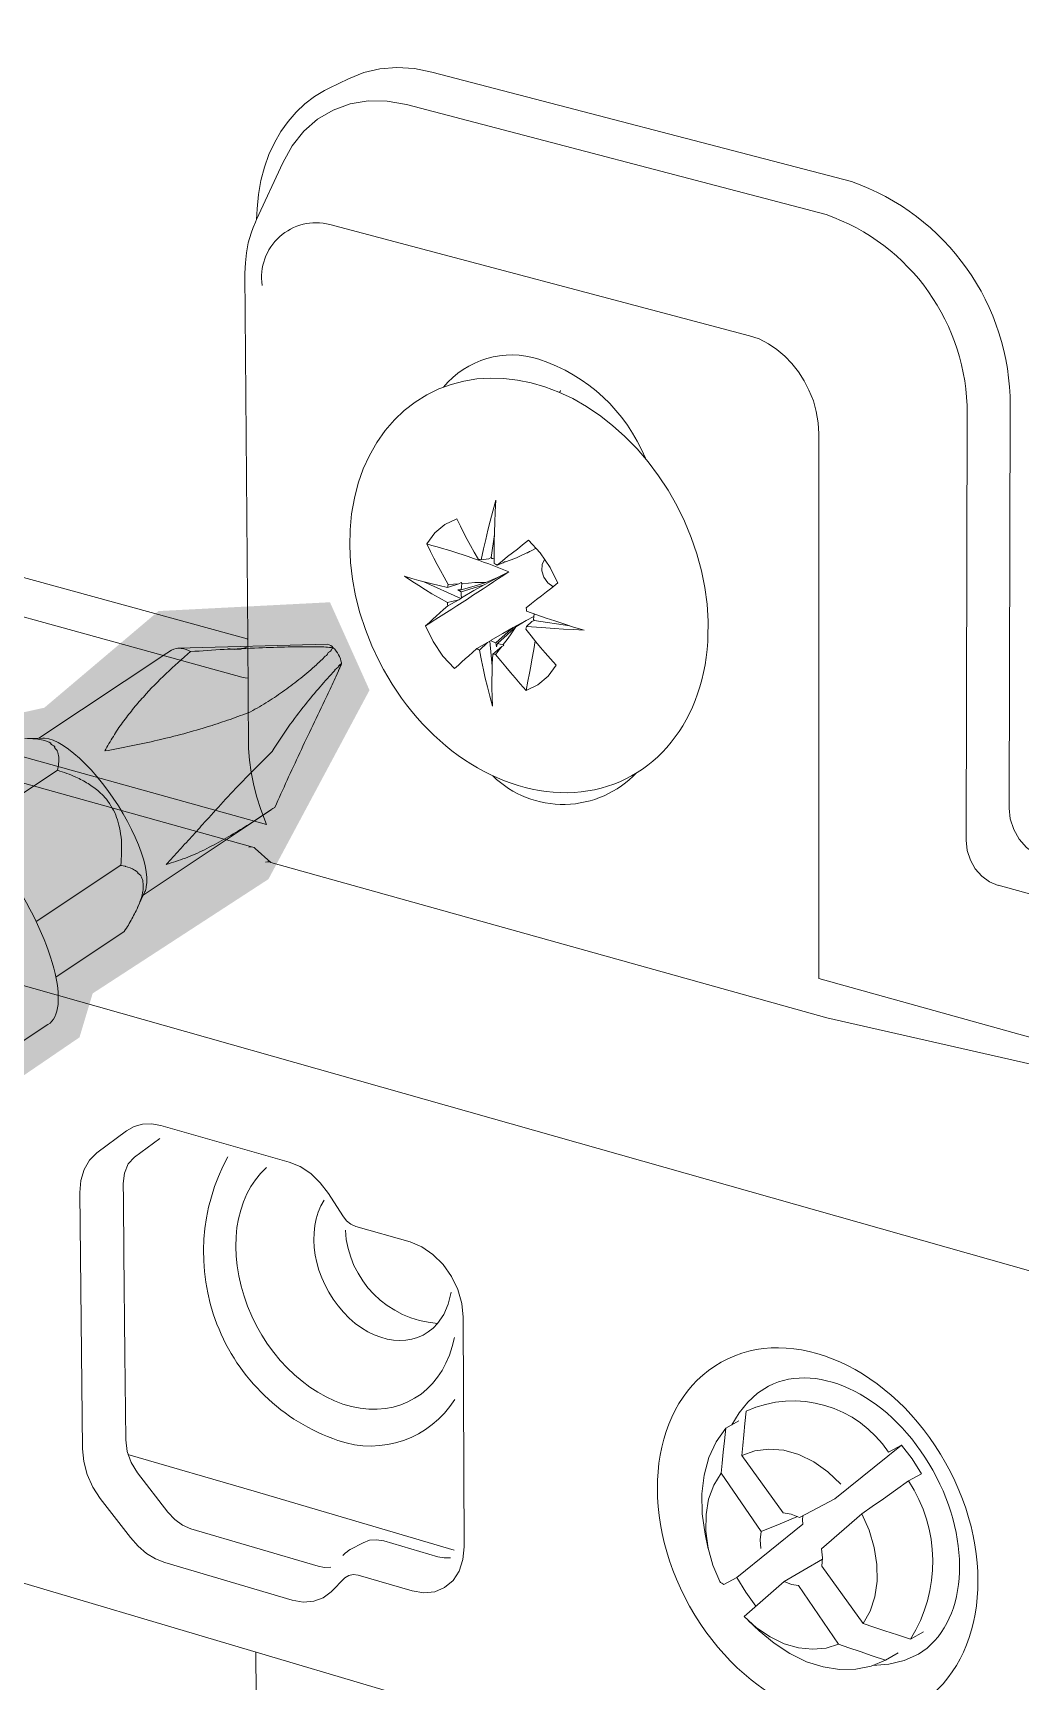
# Model space of a CAD drawing. Header units: metres. Extents: x -11.5 to 7.4, y -3.8 to 5.9.
# Drawn here: x 4.2522 to 4.3051, y -0.8632 to -0.775 of the extents above; entities that cross this region are included whole.
import ezdxf

# ---------------------------------------------------------------- set-up
doc = ezdxf.new("R2010")
doc.units = ezdxf.units.M
doc.header["$MEASUREMENT"] = 0
doc.layers.add('PDF15_Geometry_Num_Penna__1_Num_Penna__255', color=255, linetype='Continuous', lineweight=18)
doc.layers.add('PDF15_Geometry_Num_Penna__7_Num_Penna__7', color=7, linetype='Continuous', lineweight=18)

msp = doc.modelspace()

# ---------------------------------------------------------------- hatches: boundary and pattern name
at = {"layer": 'PDF15_Geometry_Num_Penna__1_Num_Penna__255', "linetype": 'Continuous', "lineweight": 18}
msp.add_hatch(color=255, dxfattribs=at).paths.add_polyline_path([(4.209530090228485, -0.8353478906914322), (4.208823699129423, -0.8353478906914322), (4.21918123540107, -0.8530027541429606), (4.254729292518421, -0.8287544975980934), (4.255435683617483, -0.8264006796053911), (4.264852184094552, -0.8202802614218596), (4.27026621117902, -0.8101573698457276), (4.26814826638809, -0.8054497338603221), (4.258966410606536, -0.8059202517576116), (4.252845992423008, -0.8110984056403057), (4.243193618744163, -0.8132175789374934)])

# ---------------------------------------------------------------- linework, layer by layer
at = {"layer": 'PDF15_Geometry_Num_Penna__7_Num_Penna__7', "color": 7, "linetype": 'Continuous', "lineweight": 18, "flags": 128}
for points in [[(4.256346498158079, -0.905950636812423, 0.08560566081975053), (4.281302374308273, -0.9102270671008341, 0.4142213165624555), (4.355905873913105, -0.8356223389897446, 0.4142157871664482), (4.281302374308272, -0.7610200678911738, 0.3058155444465995), (4.212096931206538, -0.8077119052860855)], [(4.3064162363634, -0.8191293967582052), (4.305922376847185, -0.8189242362129123), (4.305466601025008, -0.818581482966585), (4.305073479022051, -0.8181330781819618), (4.304776180507316, -0.8176121915280445), (4.304590676062169, -0.8170433931300165), (4.304535393280505, -0.8164745947319894), (4.304590798912797, -0.7949237693805333, 0.3195067604526671), (4.296084621573822, -0.7829138921902095), (4.273611556573556, -0.777053917333637)], [(4.303938339238513, -0.8206114667093507), (4.303481334910076, -0.8204259622642054), (4.303063642781934, -0.8201188356993967), (4.30271843252309, -0.8197281707089585), (4.30245676068987, -0.8192601098241887), (4.302289683838614, -0.8187379946640112), (4.302233172550689, -0.8181974519099455), (4.302289315286734, -0.7953614861607008, 0.3193167631284121), (4.29472417374234, -0.7846845382616499), (4.272241280692, -0.778796307761116)], [(4.294341494042587, -0.7964250040293228), (4.294304638854809, -0.7958365495311481), (4.294201444329033, -0.7952308959453429), (4.294044195527853, -0.7946633260535751), (4.293809550832336, -0.794096984668065), (4.293549107505378, -0.793592068595518), (4.293241980940568, -0.7931068086231186), (4.29289799918798, -0.7926608608510142), (4.292515933741358, -0.7922689673543166), (4.292087185056882, -0.7919041009953229), (4.29164000877852, -0.7916080309868461), (4.291136321212232, -0.791347587659887), (4.29062403410213, -0.7911706827585565), (4.268133770014234, -0.7852148844137643, 0.5386984556330122), (4.26451815324266, -0.7884770599345501)], [(4.285042930166398, -0.7977395057267129, 0.2202323552475778), (4.279341309766645, -0.7924271989605227, 0.3057127767734608), (4.274227038209434, -0.7939296621155574)], [(4.274813649948221, -0.8090026968126693), (4.274198168312344, -0.8083319323951246), (4.273676053152167, -0.8075579734518028), (4.27326573206158, -0.8067189036767424, 0.004624767668369837), (4.277738600500845, -0.8038127492698859), (4.277115010723653, -0.8041297038847697), (4.277208377199356, -0.804091620190734)], [(4.257040972746429, -0.8118895636712553, -0.007387270406848326), (4.257574144462941, -0.8111905436097482, -0.01929436971233664), (4.258150313898524, -0.8105246932172401, -0.02204433309629635), (4.259371449120209, -0.8092691598202997, -0.01446189812102907), (4.260683493805075, -0.8080934793302053, 0.2526355315097491), (4.25965167139794, -0.8080066239376764), (4.259399827614796, -0.8081773863077117), (4.252549676713278, -0.8127363730357491)], [(4.256543427711438, -0.8126315814518357, 0.01543921070089199), (4.256083966370484, -0.8134141399389705, -0.0004224421356936026), (4.257505225261809, -0.8131450970681966, 0.008566227969868875), (4.258916778953665, -0.8128355134908682, 0.007914930860740606), (4.260313590570421, -0.8124878462195051, 0.009473322865207712), (4.261690746087027, -0.8120885816852512, 0.004228112846835945), (4.26280131574538, -0.8117212583137405, 0.008673931400061652), (4.263894686316103, -0.8113158512481906, 0.008941637045993572), (4.264833756500666, -0.8107727286309814, 0.009971115857870657), (4.265721966526094, -0.8101658465389185, 0.004585947231824847), (4.266591748957635, -0.8095085956902235, 0.005730791475752832), (4.267425904707659, -0.808793605047347, 0.001911940301108262), (4.267897651111205, -0.8083402862376863)], [(4.26751239154831, -0.8078367215220243, 0.01096199111439107), (4.265910419386264, -0.8078453210658401, 0.003185356146640137), (4.264336702868178, -0.8078920043036915, 0.00198000239721981), (4.262482886922987, -0.8079755427293183, 0.005941492494586765), (4.260683125253198, -0.808093479330207)], [(4.267616077476591, -0.8099810791975273, 0.0140948812191334), (4.26682983347068, -0.8109270290171411, 0.01235826200902389), (4.265910910788767, -0.812133422163714, 0.008807037604657907), (4.265045673830384, -0.8134369901553935, 0.005788873698572084), (4.263623063582186, -0.8148743424787028, 0.005388793395531988), (4.262559177161682, -0.8159885976558332, 0.003404692228034763), (4.261521089372625, -0.8171372510082229, 0.001362769147561084), (4.260814698273563, -0.8179234950141359)], [(4.26836632624911, -0.8096413972168479, -0.005723663675373136), (4.267937577564631, -0.8105480348361667, 0.002477445645023293), (4.267225043934273, -0.8120504979912164, 0.004739625728634625), (4.266529709391545, -0.8135210199835239, 0.000663427047356532), (4.265850345430184, -0.8149817139257607, -0.0008177859218409221), (4.265196411548393, -0.816434054025434, 0.003458524539463553), (4.264329086129369, -0.817002852423462)], [(4.252879039241382, -0.8128621720766951, 0.03937365376144608), (4.252505573338572, -0.8127835476760978, 0.03681999998069634), (4.251939231953063, -0.8127503780070979)], [(4.255773154286896, -0.8155889645697023, 0.04121590670463034), (4.255187156801247, -0.815160215885216, 0.03133438865381027), (4.254537276990101, -0.8148186911451569)], [(4.262447014540214, -0.8181515057758508, -0.01662222828169234), (4.261426125838788, -0.8187018765799925, -0.01953199725408046), (4.26040155161858, -0.81915273837713, -0.01104393779617612), (4.259376117443994, -0.8194959830259618, 0.003202670986692446), (4.26009233659313, -0.8187109675263082)], [(4.256982004445991, -0.8188690762818718, -0.01107145109179452), (4.25694637776447, -0.8195373836868987), (4.252411961161618, -0.8225545950595894)], [(4.257349942070631, -0.8227371510897132, 0.01565818923263704), (4.257717265442146, -0.8220577871283545, 0.02959079319112161), (4.257998593375508, -0.8214054503046988, 0.02973163812697657), (4.258110387445088, -0.8210172423267759, 0.03221675523052303), (4.258147242632859, -0.8206683465491533, 0.05996498930190407), (4.258115301470159, -0.8203587629718205, 0.09282181559656534), (4.258008421425577, -0.8201081476949454)], [(4.262682150638231, -0.8351470299180441, 0.4649656711895798), (4.268570381138769, -0.8503424238385779, 0.3509989021383976), (4.274831708990233, -0.8481446261407983)], [(4.268971119880529, -0.8390867266408009, 0.3771193290945364), (4.273910329295804, -0.8440728649951756), (4.274244482998316, -0.843596204566591), (4.274487727237645, -0.8430372342186363), (4.274636376495014, -0.8424020964826102)], [(4.292431535361347, -0.8542264692277897), (4.290213958712794, -0.8511539750734309), (4.290260641950647, -0.8506232603694395), (4.290315924732312, -0.8500520049588935), (4.290372436020235, -0.8494377518292735), (4.290437546851974, -0.848776815461803, -0.3693612823390519), (4.298068413481241, -0.8509735075039488), (4.298758833998935, -0.8505914420573255), (4.295190023315843, -0.8534624611851678)], [(4.294490880403711, -0.8570777094048587), (4.296716933745452, -0.8601514320654751), (4.297277132599664, -0.8603393935231383), (4.29788155767921, -0.8605457825746905), (4.298543722552941, -0.8607583141575388), (4.299251342158263, -0.860991730346794, 0.2917822623323937), (4.299149867541248, -0.8525115973405173), (4.298450847479742, -0.8530054568567316), (4.297797282149828, -0.8534624611851687), (4.29719162856402, -0.8538813818195683), (4.296634132423581, -0.8542729067643879), (4.294481789457391, -0.8561562068598025)]]:
    msp.add_lwpolyline(points, format="xyb", dxfattribs=at)
for points in [[(4.268104900117141, -0.7779109233000829), (4.269139302387421, -0.7774096927463123)], [(4.269139056686168, -0.777409447045061), (4.269959698867341, -0.7770814358738445), (4.270825795780107, -0.776886103378625), (4.271729976386904, -0.7768123930030706), (4.272671012181481, -0.7768676757847368), (4.27361204797606, -0.7770544087361415)], [(4.268104777266515, -0.7779114147025856), (4.267862761533443, -0.7780330368222508), (4.26732221877938, -0.77835736247469), (4.266809931669277, -0.778750484477646), (4.26633572825321, -0.7791976607560098), (4.265906979568737, -0.7796915202722241), (4.265515086072037, -0.7802418910763631), (4.265169875813193, -0.7808364881058347), (4.264881176842271, -0.7814703973356023), (4.2646391611092, -0.7821411617531471), (4.264452428157796, -0.7828586094085432), (4.264312378444243, -0.7836043127079009), (4.264239896574949, -0.7843758146387039), (4.264220240474801, -0.7849556695930646), (4.265618280597813, -0.7819102025764106)], [(4.265617912045936, -0.7819109396801656), (4.266120371105966, -0.7810067590733656), (4.266744452285661, -0.7802229720799705), (4.267481556041202, -0.7795792348001287), (4.268319397310005, -0.7790866037901756), (4.269223577916803, -0.7787610496314761), (4.270192869355345, -0.778600115311515), (4.271207615525476, -0.7786111718678486), (4.272242017795755, -0.7787966763129948)], [(4.264154146838054, -0.7850958421572436), (4.26403252471839, -0.7853833126219056), (4.263921959155057, -0.7856806111366419), (4.26377330989769, -0.7861941267530046), (4.263671343878171, -0.7867260699632554), (4.263614832590248, -0.7872678412235796), (4.263595176490099, -0.7878157550151998), (4.263745054253727, -0.8074190293938832)], [(4.264154269688678, -0.7850959650078702), (4.264220609026678, -0.7849559152943169)], [(4.270798277239898, -0.8086386904080562), (4.270387956149312, -0.8077824215453662), (4.270042745890464, -0.8069077250887879), (4.269745447375728, -0.8060133725320613), (4.269521859236548, -0.8051079634190019), (4.269353553879032, -0.8042136108622753), (4.269251587859515, -0.8033180297992901), (4.269203676115405, -0.8024335052926386), (4.269223332215553, -0.8015698653923922), (4.269306870641181, -0.8007099110109257), (4.269455519898548, -0.7998818977921971), (4.269660680443842, -0.7990710836610999), (4.269930951820875, -0.798297124717779), (4.270266334029648, -0.7975796770623829), (4.270649627982531, -0.7968904850509491), (4.271104175298447, -0.7962565758211824), (4.271598034814662, -0.7956791778793395), (4.272129978024914, -0.7951767188193113), (4.272708604473014, -0.7947307710472069), (4.273332685652708, -0.7943364205379906), (4.273985022476364, -0.7940219229356256), (4.274636130793763, -0.7937786786962961), (4.275316723261382, -0.7936005452887072), (4.276024342866704, -0.7934899797253756), (4.276731962472022, -0.7934420679812648), (4.277459238177492, -0.7934617240814124), (4.278195113426779, -0.7935452625070409), (4.278930988676061, -0.7936951402706676), (4.279658264381531, -0.7939076718535167), (4.280412567224705, -0.7941988278369561), (4.281158270524063, -0.7945403525770249), (4.281884317723273, -0.7949617302239433), (4.281913801873495, -0.7949813863240927)], [(4.280449913814985, -0.7942173782814708), (4.280478169458949, -0.7941596384872867), (4.280496597052839, -0.7941043557056204)], [(4.281913556172245, -0.7949811406228395), (4.282583092083531, -0.795427088394943), (4.283282112145036, -0.7959786877053432), (4.283952876562582, -0.7965732847348148), (4.284596613842421, -0.797226850064729), (4.285192439378154, -0.7979246416199768), (4.285751409726107, -0.7986715734255947), (4.286263696836212, -0.799452903406471), (4.286729300708464, -0.8002735455876433), (4.287139621799049, -0.8011113868564443), (4.287503259651782, -0.8019774837692086), (4.287801786672778, -0.8028632367821196), (4.288043802405847, -0.8037649603764008), (4.288230535357252, -0.8046593129331274), (4.288350928970658, -0.8055548939961135), (4.288406211752324, -0.8064590746029134), (4.288397612208511, -0.8073448276158253), (4.288389012664695, -0.8075585877049329)], [(4.294333017349397, -0.8256068188606704), (4.294341616893213, -0.796424881178698)], [(4.276946951067391, -0.8033741725353369), (4.276946951067391, -0.8027685189495326), (4.276946951067391, -0.8022193766516521), (4.276956779117464, -0.8016984899977349), (4.276975206711354, -0.8011776033438176), (4.277002233849057, -0.8005977483894569), (4.277040317543094, -0.7999736672097626), (4.276872012185578, -0.8005621217079382), (4.276731962472022, -0.8011014359557436), (4.276602969314803, -0.8015940669656993), (4.276489946738955, -0.8020805554443582), (4.276369553125548, -0.80259407106072), (4.276247931005884, -0.8031702404963035)], [(4.263744808552474, -0.807418783692631), (4.263726380958587, -0.807418783692631), (4.263707953364698, -0.807410184148817), (4.242008847307751, -0.8014556143102833)], [(4.274943871611701, -0.8009793224335766), (4.274309962381933, -0.8012790779608299), (4.273769419627868, -0.8017348537830085), (4.273332071399579, -0.8023220797749246), (4.273527403894796, -0.8027238013216964), (4.273715365352462, -0.8030948102119861), (4.273891041747532, -0.8034314209270184), (4.274069175155123, -0.8037569750857161), (4.274264507650342, -0.8041107848883771), (4.27447826773945, -0.8045014498788152)], [(4.276248422408388, -0.8031698719444265), (4.276174712032834, -0.8031600438943522), (4.276098544644761, -0.8031600438943522), (4.275874956505577, -0.8027693789039132), (4.275679624010358, -0.8024069695574374), (4.275503947615288, -0.8020801868924812), (4.275325814207699, -0.8017448046837075), (4.275139081256295, -0.8013823953372325), (4.274943748761075, -0.8009794452842023)], [(4.276956410565589, -0.8018194978642699), (4.276788105208071, -0.8030480041235091), (4.276826188902108, -0.8031045154114338)], [(4.277096705980393, -0.8034583252140965), (4.277394004495129, -0.8032249090248404), (4.277664275872159, -0.8030013208856595), (4.27792471919912, -0.8027973888466251), (4.278186391032337, -0.8026008278451462), (4.278465261953185, -0.8023784682122237), (4.278790816111883, -0.8021266244290794), (4.27940629774776, -0.8028072168966984), (4.279938240958012, -0.8035811758400193), (4.280348562048596, -0.804417788602561)], [(4.263762621893232, -0.8095132640140079), (4.263605373092052, -0.8094948364201198), (4.263428468190721, -0.809459209738602), (4.240648276625643, -0.8031815427538893)], [(4.276248545259014, -0.8031702404963035), (4.276667465893416, -0.8031149577146381)], [(4.276788473759948, -0.8030480041235091), (4.276666851640282, -0.8031155719677674)], [(4.276946828216765, -0.8031152034158895), (4.276881717385026, -0.8031053753658162), (4.276825206097101, -0.8031053753658162)], [(4.277533685656802, -0.803273312171453), (4.277421891587212, -0.8033384230031935), (4.277096337428516, -0.8034588166165992)], [(4.278139339242609, -0.8030761369168467), (4.277850640271685, -0.8031817884551407), (4.277505430012843, -0.8033009535622861)], [(4.278838727855993, -0.8027324008655103), (4.278139707794487, -0.803076382618098)], [(4.278660840149657, -0.8028175363492762), (4.278727179487655, -0.8027978802491278), (4.278838973557244, -0.8027327694173882)], [(4.279201014351843, -0.8025559873666843), (4.278726810935776, -0.8027980030997544)], [(4.279658141530907, -0.8031434590598518), (4.279518091817353, -0.8034125019306257), (4.279499664223467, -0.8037577121894719), (4.279601630242983, -0.8041102934858735), (4.27981661883835, -0.8044100490131276), (4.280095489759196, -0.804613981052162)], [(4.274450380647362, -0.8046600500368841), (4.274003204369, -0.8045593125236259), (4.273619910416118, -0.8044634890354043), (4.273257501069644, -0.8043713510659618), (4.272903691266983, -0.8042792130965193), (4.272530225364173, -0.804178475583261), (4.272139560373738, -0.8040556249573383), (4.272530225364173, -0.8043136112717777), (4.272903691266983, -0.8045593125236259), (4.273257501069644, -0.8047816721565475), (4.273611310872305, -0.8049966607519146), (4.273993376318927, -0.8052190203848371), (4.274440552597291, -0.8054708641679813)], [(4.276406899715829, -0.8045128749870267), (4.277207885796855, -0.8040914973401074)], [(4.276499283386524, -0.8043821619210432), (4.277114765022402, -0.8041290896316404)], [(4.276946828216765, -0.803373803983459), (4.277021767098578, -0.8034118876774965), (4.277096705980393, -0.803458570915347)], [(4.273183299291585, -0.8043550119327145), (4.275157508850183, -0.8052481359831809)], [(4.275054682876284, -0.8044557494459719), (4.274450257796738, -0.8046596814850053), (4.274468685390627, -0.8045786000718955), (4.274477284934441, -0.8045024326838233)], [(4.274477776336944, -0.8045020641319445), (4.275055174278787, -0.804455380894094)], [(4.276499160535897, -0.8043820390704175), (4.27586647981239, -0.8045786000718955), (4.275176059294695, -0.8047899031484844), (4.274999154393365, -0.8047899031484844)], [(4.274999645795869, -0.8047899031484844), (4.275176550697202, -0.804885726636706)], [(4.275176059294695, -0.8043885501535915), (4.275054437175033, -0.8044561179978498)], [(4.276406531163952, -0.8045129978376524), (4.275857388866072, -0.8048274954400183), (4.275195223992341, -0.805219388936715), (4.275158368804563, -0.8052476445806782)], [(4.276407022566453, -0.8045131206882781), (4.275819796574538, -0.8046887970833492), (4.275176059294695, -0.8048853580848281), (4.275176059294695, -0.805051206429825), (4.275195715394844, -0.8052195117873415)], [(4.275176304995949, -0.8043885501535915), (4.275213160183725, -0.8044462899477756), (4.275187361552282, -0.8046145953052912), (4.275176304995949, -0.8047902717003632)], [(4.275213160183725, -0.8044462899477756), (4.275578026542719, -0.8044180343038123), (4.275912180245234, -0.8043983782036648), (4.27649940623715, -0.8043824076222945)], [(4.28034794779547, -0.804417420050684), (4.280029764674326, -0.8046704923400876), (4.279742294209665, -0.8048928519730092), (4.279480622376447, -0.8050967840120427), (4.279220179049489, -0.8053031730635949), (4.278949907672455, -0.805518161658962), (4.278651380651459, -0.8057503493419587)], [(4.273266100613458, -0.8067191493779937), (4.273471261158749, -0.8065348734391087), (4.273666593653969, -0.8063591970440367), (4.27384472706156, -0.8061884346740031), (4.274031460012964, -0.8060213578227469), (4.274235392051997, -0.8058456814276749), (4.274468808241254, -0.8056454349074196)], [(4.274440552597291, -0.8054707413173547), (4.275046206183093, -0.8053122640099133)], [(4.275046820436225, -0.8053130011136691), (4.274468193988126, -0.8056459263099232), (4.274449766394234, -0.8055550168467391), (4.274441166850421, -0.8054702499148512)], [(4.275046451884347, -0.8053123868605399), (4.275158245953939, -0.8052472760288003)], [(4.278651626352712, -0.8057509635950879), (4.278671282452859, -0.805835730526975), (4.278679881996675, -0.805926639990159)], [(4.278671282452859, -0.8067388054781421), (4.279210596700665, -0.8067854887159935), (4.279713055760695, -0.8068211153975113), (4.280179888139203, -0.8068604275978073), (4.280665148111602, -0.8068862262292509), (4.281194634309337, -0.8069157103794726), (4.28177326075744, -0.8069427375171765), (4.281194634309337, -0.8067756606659193), (4.280673747655419, -0.806608583814663), (4.280188487683018, -0.8064501065072207), (4.279722883810768, -0.8063014572498526), (4.279230252800813, -0.8061245523485221), (4.278679881996675, -0.8059267628407847)], [(4.277962925743783, -0.8067929826041746), (4.277412554939644, -0.8071197652691335), (4.27675161857217, -0.8075030592220154)], [(4.277067344680797, -0.8078391785345431), (4.277040317543094, -0.8076254184454355), (4.277525577515492, -0.8071843846983686), (4.277962925743783, -0.8067924912016711)], [(4.277431719637287, -0.8077072369623002), (4.277273242329846, -0.8076900378746714), (4.277114765022402, -0.807649497168117), (4.277646708232654, -0.8071851218021235), (4.278112312104906, -0.806766201167723)], [(4.278111697851775, -0.8067664468689753), (4.277813170830781, -0.8071964240597085), (4.277636265929448, -0.8074384397927785), (4.277431105384156, -0.8077074826635524)], [(4.278614402613059, -0.8064498608059685), (4.27796329429566, -0.8067926140522976)], [(4.279071529792118, -0.806206248014762), (4.278661208701536, -0.8064212366101291), (4.278112066403652, -0.8067664468689753)], [(4.278959490021276, -0.8064858560393642), (4.278670791050354, -0.8067389283287687), (4.278651134950209, -0.806821238248137), (4.278632707356319, -0.8068961771299508)], [(4.279081112140942, -0.8064209909088769), (4.278959490021276, -0.8064861017406173)], [(4.279080743589063, -0.8064208680582512), (4.279043888401286, -0.8063754133266592), (4.279062315995176, -0.8062267640692911), (4.279080743589063, -0.8060682867618496)], [(4.280991070822182, -0.8067088299254168), (4.279080743589063, -0.8064213594607548)], [(4.268023327301528, -0.8077022000866378), (4.259995038897397, -0.8079061321256722)], [(4.263745177104351, -0.8074191522445089), (4.263790631835942, -0.8132877266448961)], [(4.276592895563477, -0.8075977770546023), (4.276714517683141, -0.8075388087541597)], [(4.276843633690987, -0.8088803375892484), (4.27671464053377, -0.8075388087541597)], [(4.276751250020293, -0.8075024449688852), (4.276890071227587, -0.8075675558006248), (4.277039948991215, -0.8076252955948098)], [(4.277067958933925, -0.8078396699370476), (4.277114642171776, -0.8076492514668647)], [(4.278651994904589, -0.8101690406551905), (4.279284675628098, -0.8098692851279354), (4.279835046432236, -0.8094135093057577), (4.280273623166785, -0.8088262833138415), (4.279966496601974, -0.8084810730549954), (4.279685168668609, -0.8081628899338522), (4.279425953847911, -0.807865591419116), (4.279182709608579, -0.8075682929043806), (4.27892226628162, -0.8072513382894968), (4.27863233880444, -0.8068962999805773)], [(4.279136272071982, -0.8075223467702859), (4.279061333190167, -0.8079756655799439), (4.278967966714465, -0.8085370929404174), (4.278904084388984, -0.8088737036554479), (4.278838973557244, -0.8092447125457385), (4.278752978119099, -0.8096722327239538), (4.278651012099582, -0.8101685492526869)], [(4.262682150638232, -0.807932545010245), (4.263037188947152, -0.8079878277919104), (4.263379942193481, -0.8079583436416895), (4.263698125314626, -0.8078465495720986)], [(4.276015866173513, -0.807932545010245), (4.275791049528072, -0.8081364770492794), (4.27558588898278, -0.8083109249380911), (4.27539055648756, -0.8084804588018661), (4.275213651586231, -0.8086389361093076), (4.275026918634827, -0.8088158410106381), (4.274813158545719, -0.8090025739620428)], [(4.276164024028377, -0.8080162062864993), (4.276265990047895, -0.8085739481281946), (4.276369184573671, -0.809067807644408), (4.276471150593188, -0.8095235834665866), (4.276584173169038, -0.8099818163012822), (4.276714394832517, -0.8104830468550519), (4.276854444546069, -0.8110063905214879), (4.276834788445925, -0.81051990204283), (4.276826188902108, -0.8100555266768374), (4.276826188902108, -0.8096280064986212), (4.276834788445925, -0.8092066288517028), (4.276843387989738, -0.8087422534857103), (4.276872872139958, -0.8082311948818655)], [(4.276872380737455, -0.8082307034793628), (4.277347812659782, -0.8078179253762574)], [(4.278651380651459, -0.8101684264020612), (4.278344254086649, -0.8098121595868815), (4.278065383165805, -0.8095038045158125), (4.277822138926473, -0.8092065060010762), (4.277570295143329, -0.8089067504738221), (4.277301252272554, -0.808582424821382), (4.277021152845446, -0.8082396715750546), (4.276946213963635, -0.8082310720312407), (4.276872503588081, -0.8082310720312407)], [(4.277347444107901, -0.8078179253762574), (4.277020661442945, -0.8082393030231767)], [(4.277347321257276, -0.8078174339737547), (4.277459115326868, -0.8077633796983488), (4.277432088189164, -0.8077068684104232)], [(4.268464852451096, -0.8094429934559804), (4.268749865903242, -0.808794342151101)], [(4.264742109933726, -0.8173575221805027), (4.236547891284179, -0.8095135097152601)], [(4.25276417390614, -0.8127207710062567), (4.251802253505156, -0.8127465696377003)], [(4.258300068811527, -0.8206990592056354), (4.258330781468008, -0.820461957497602), (4.258333238480525, -0.8201916861205687), (4.258303754330303, -0.8198882450745373), (4.258242329017342, -0.8195565483845426), (4.258151419554158, -0.8192088811131777), (4.258032254447011, -0.8188305011853316), (4.257892204733457, -0.8184349221698568), (4.257714071325868, -0.8180307436105672), (4.25751996733691, -0.8176191940137221), (4.257301293222765, -0.8171965878605434), (4.257067877033508, -0.8167739817073647), (4.256809890719067, -0.8163464615291502), (4.256537162329519, -0.8159385974510815), (4.256252148877373, -0.8155368759043116), (4.255957307375155, -0.815153581951428), (4.255657551847902, -0.8147752020235828), (4.25534919677683, -0.8144275347522179), (4.255039613199505, -0.8141068946185559), (4.254728801115917, -0.8138083675975611), (4.254426588576145, -0.8135442387518248), (4.254134204086446, -0.8133169650938656), (4.253849190634302, -0.8131204040923876), (4.253582604776046, -0.8129570127599086), (4.253319704436571, -0.812840304665281), (4.253080145716018, -0.8127629087709485), (4.252861471601873, -0.8127309676082088), (4.252764419607391, -0.8127211395581346)], [(4.263790754686571, -0.813288095196774), (4.263828838380608, -0.8139023483263932), (4.26392097635005, -0.8145448570999756), (4.264052426519788, -0.8151787663297432), (4.264220731877302, -0.8158311031533989), (4.264443091510225, -0.8165473223025357), (4.264741618531222, -0.8173581364336338)], [(4.247691917262996, -0.814015248051617), (4.264015079929509, -0.8185619497170622), (4.264080190761248, -0.8185889768547652), (4.264136702049173, -0.8186368885988768)], [(4.253557174696478, -0.8144469451511132), (4.249015387056073, -0.8174678420425838)], [(4.258138888790311, -0.8211300192013766), (4.264989039691832, -0.8165710324733393)], [(4.263800337035395, -0.8185717777671355), (4.263903531561168, -0.818552121666988), (4.264015325630758, -0.8185619497170622)], [(4.264136824899797, -0.8186370114495016), (4.264984494218675, -0.8193827147488593), (4.264918154880673, -0.8193606016361938)], [(4.264695303845249, -0.8193719038937797), (4.264807097914838, -0.8193534762998897), (4.264918891984429, -0.8193608473374452)], [(4.294761397481995, -0.8277020362858032), (4.264984862770552, -0.8193825918982345)], [(4.257834219238022, -0.8218061890464616), (4.258232255266018, -0.8209376351211795)], [(4.303938462089141, -0.8206109753068471), (4.32219037958266, -0.8256331088946176), (4.322200207632733, -0.8250999371781083)], [(4.239483406990635, -0.8225114744898914), (4.337246706594645, -0.8502290327108497)], [(4.257126353931447, -0.8230897323861139), (4.253467862291433, -0.8255246317919269)], [(4.294332771648145, -0.8256063274581669), (4.318146136977242, -0.832230433207986), (4.318182992165021, -0.831725517135439), (4.318286186690797, -0.8312144585315941), (4.318454492048314, -0.8307107709653074), (4.318669480643678, -0.8302451670930546), (4.318929923970638, -0.8298545021026156)], [(4.31518408553559, -0.8324062324536827), (4.314783592495079, -0.8323030379279075), (4.31442855418616, -0.8321998434021305), (4.314084572433572, -0.8321187619890207), (4.313729534124652, -0.8320229385008), (4.313348697184287, -0.831932029037616), (4.312929776549888, -0.831838662561915), (4.294761397481995, -0.8277022819870554)], [(4.205772580983975, -0.8595298078982996), (4.25304181632073, -0.8280640770804002)], [(4.257251170167386, -0.8337575893388465), (4.255657797549155, -0.8349430978790116)], [(4.259095035211878, -0.8334769985092354), (4.258592576151852, -0.8333860890460523), (4.25810854468571, -0.8334045166399404), (4.257651540357275, -0.8335273672658641), (4.257251047316762, -0.8337583264426023)], [(4.259030292932016, -0.8341774927782541), (4.257678936046856, -0.8351738113544975)], [(4.265962262350401, -0.8354348689345859), (4.259094912361254, -0.8334766299573575)], [(4.255657920399779, -0.8349429750283859), (4.255266026903081, -0.8353238119687498), (4.254977327932162, -0.8358262710287798), (4.254800423030829, -0.836413497020696), (4.254745140249167, -0.8370646053380923)], [(4.257679427449357, -0.8351739342051232), (4.257344045240586, -0.8355363435515981), (4.257140113201551, -0.8360228320302578), (4.257073773863555, -0.8365891734157671)], [(4.268067676377486, -0.8371223451322765), (4.267630328149195, -0.8365437186841742), (4.267118041039092, -0.8360486306617014), (4.266549242641066, -0.8356776217714117), (4.265962016649151, -0.8354343775320823)], [(4.257083110511122, -0.8374648526773525), (4.257073282461048, -0.8365901562207734)], [(4.254744894547914, -0.8370639910849631), (4.254884944261466, -0.8507974625570007)], [(4.257110751901955, -0.8403081075637369), (4.257083724764252, -0.837465344079857)], [(4.26883193012136, -0.8383128905481056), (4.26806779922811, -0.837122467982903)], [(4.269530213079111, -0.8388832860042701), (4.269269769752153, -0.8387616638846058), (4.269027754019081, -0.8385761594394614), (4.268832421523863, -0.8383132590999836)], [(4.272446686938544, -0.839710562119242), (4.269530213079111, -0.8388837774067746)], [(4.257157557990432, -0.8457018642949272), (4.257110874752582, -0.8403074933106067)], [(4.275279253820473, -0.843746328031469), (4.275204314938659, -0.8430092242759262), (4.274991783355812, -0.8422635209765676), (4.274655172640781, -0.8415669579275793), (4.274207996362415, -0.840921992141479), (4.273667453608352, -0.8403826778936727), (4.273070399566361, -0.839974813815604), (4.272446318386667, -0.8397106849698686)], [(4.275334413751514, -0.8560338476363816), (4.275279130969846, -0.843746328031469)], [(4.257838273308678, -0.8520838314610497), (4.257501662593647, -0.8515334606569107), (4.257279302960724, -0.8509302640836243), (4.257204364078911, -0.8503160109540033), (4.257157680841059, -0.8457017414443007)], [(4.289674521614362, -0.8495026169597617), (4.290065186604799, -0.8488687077299941), (4.290530790477051, -0.848299909331967), (4.29105290563723, -0.8478183348783448), (4.291648731172959, -0.8474338124192027)], [(4.288248102996761, -0.8553651716794786), (4.288089625689318, -0.8542730296150145), (4.288069969589172, -0.8532103717007722), (4.288192820215093, -0.8522042250744546), (4.288443435491979, -0.8512644177861368), (4.28884392853249, -0.8504167484672616), (4.289357444148854, -0.849683330230496)], [(4.291248360983074, -0.8552133283058367), (4.289105846066963, -0.8520941509136275), (4.289162357354886, -0.8515548366658212), (4.289217640136551, -0.8509737532052011), (4.289283979474551, -0.850359500075581), (4.289357689850107, -0.8496825931267402)], [(4.29004651330966, -0.8492986849207282), (4.28935732129823, -0.849681978873611)], [(4.254885312813343, -0.8507977082582521), (4.254960251695159, -0.8514783007258702), (4.255144527634044, -0.8521687212435634), (4.255443054655037, -0.8528382571548487), (4.25584354769555, -0.8534451392469133)], [(4.290214450115299, -0.8511533608203017), (4.290913470176806, -0.8508990600246387), (4.291667773019979, -0.8508081505614555), (4.292460159557189, -0.8508720328869348), (4.293269745182025, -0.8511042205699315), (4.294062131719235, -0.8514973425728884), (4.294816434562408, -0.8520292857831393), (4.295515454623915, -0.8526889936443505)], [(4.298758833998935, -0.8505914420573255), (4.299336231940774, -0.8513297743191277), (4.299839919507066, -0.852129531893894)], [(4.264079822209371, -0.853063442352167), (4.257325494796072, -0.8510880042873099)], [(4.257837781906172, -0.8520845685648055), (4.259458181662112, -0.8541816287493269)], [(4.289030292932017, -0.8579067054285927), (4.288658055535469, -0.8570234094281988), (4.288406211752324, -0.8561081722650661), (4.288285818138919, -0.8552064486707849), (4.288294417682733, -0.8543182386453534), (4.288435695902546, -0.8534926824391453), (4.288714566823394, -0.8527457506335274), (4.28910646032009, -0.852094642316132)], [(4.299839673805813, -0.8521301461470232), (4.299149253288121, -0.8525122115936465)], [(4.255843793396801, -0.8534448935456602), (4.257464193152739, -0.8555505532739964)], [(4.274794485250579, -0.856213823803361), (4.264079453657491, -0.8530639337546706)], [(4.295189654763966, -0.8534629525876722), (4.294286702663426, -0.8539494410663311), (4.293297755124739, -0.8544764702515444)], [(4.259458550213987, -0.8541815058987012), (4.259832016116796, -0.8545819989392127), (4.260242337207382, -0.854879297453949), (4.260688284979485, -0.8550746299491685), (4.267508951730784, -0.8570770951517277)], [(4.291238778634252, -0.8561297939752279), (4.291192095396402, -0.8556641901029769), (4.291248606684327, -0.8552133283058367), (4.292263352854459, -0.854805464227768), (4.293195789105219, -0.854424627287405)], [(4.293297632274111, -0.8544767159527966), (4.292861512552083, -0.8542838404700959), (4.292431535361347, -0.8542261006759118)], [(4.293475274279199, -0.854374749933279), (4.293465446229122, -0.8545995665787203), (4.293475274279199, -0.8548329827679764)], [(4.296634132423581, -0.8542726610631366), (4.297033396957833, -0.8551584140760475), (4.297304896841126, -0.8560724227329217), (4.297453546098492, -0.8569852028835365), (4.297463374148567, -0.8578795554402641), (4.297341752028903, -0.8587161682028048), (4.297089908245757, -0.8594827561085703), (4.29671644234295, -0.8601510635135972)], [(4.288416039802398, -0.8561466245109797), (4.288247734444884, -0.8553652945301033)], [(4.293475274279199, -0.8548324913654719), (4.289944547290144, -0.857685082899426)], [(4.257464684555242, -0.8555503075727451), (4.257865177595756, -0.8560073119011822), (4.258322181924193, -0.8563906058540649), (4.258807441896591, -0.8566891328750605), (4.259309900956621, -0.8568820083577604)], [(4.26883193012136, -0.8564993286580078), (4.268906869003173, -0.856436674838787), (4.268980579378727, -0.8563715640070475), (4.269064117804355, -0.8563052246690477), (4.269148884736243, -0.8562474848748636), (4.269232423161871, -0.8561922020931982)], [(4.269930828970248, -0.8558227902610449), (4.269233037415001, -0.8561925706450761)], [(4.273927774084683, -0.8565743903904472), (4.271030956325397, -0.855726721071572), (4.2706390628287, -0.8556640672523503), (4.270266825432149, -0.8556886373775354), (4.269930214717119, -0.8558225445597936)], [(4.27254988146432, -0.8583997049904255), (4.273173962644014, -0.8585028995162016), (4.273759960129674, -0.8584476167345354), (4.274291903339924, -0.8582240285953544), (4.274739079618287, -0.8578530197050638), (4.275064633776985, -0.857339504088702), (4.275269794322277, -0.8567240224528225), (4.275334905154018, -0.8560336019351302)], [(4.294491371806215, -0.8570775865542322), (4.294536826537808, -0.856629181769609), (4.29448154375614, -0.8561562068598025)], [(4.259309778105992, -0.856882131208387), (4.266130444857291, -0.8589042525110946)], [(4.267508706029531, -0.8570775865542322), (4.267862515832194, -0.8571426973859717), (4.268199126547227, -0.8571353263484154)], [(4.273928265487188, -0.8565750046435774), (4.274272247239775, -0.8566388869690567), (4.274608857954806, -0.8566290589189833)], [(4.294536949388432, -0.85670571770956), (4.293549230356003, -0.8572732876013287), (4.29248780094802, -0.8578961402747627)], [(4.336212672876245, -0.8830633195015416), (4.251502252276651, -0.8579207103999478)], [(4.268208094642919, -0.8584476167345354), (4.268952569436017, -0.8577019134351778)], [(4.268953060838518, -0.8577021591364291), (4.269158221383814, -0.85757193747295), (4.269390409066808, -0.8575178831975441), (4.269650852393768, -0.8575535098790619)], [(4.269651343796269, -0.8575533870284353), (4.272549390061817, -0.8583998278410512)], [(4.289254618174954, -0.858065551287913), (4.289188278836955, -0.8580176395438013), (4.289132996055292, -0.8579832413685438), (4.289076484767367, -0.8579439291682478), (4.289029801529514, -0.8579070739804706)], [(4.289944547290144, -0.8576845914969224), (4.28925412677245, -0.8580654284372864)], [(4.290968998659723, -0.8592202243209712), (4.290419856361844, -0.8584757495278721), (4.289944424439518, -0.8576845914969216)], [(4.290345163181282, -0.8597698580213553), (4.292487678097395, -0.8578963859760158)], [(4.292487923798646, -0.8578958945735113), (4.292869989245268, -0.8580568288934725), (4.293242226641819, -0.8581219397252111)], [(4.26613019915604, -0.8589042525110955), (4.266717425147956, -0.8590074470368716), (4.267276395495911, -0.8589583067865014), (4.267780083062199, -0.8587740308476155), (4.268207603240413, -0.8584472481826584)], [(4.293242472343072, -0.8581214483227075), (4.29539481530926, -0.861252910777508)], [(4.29539481530926, -0.8612525422256319), (4.294724050891714, -0.8614663023147386), (4.294005374730059, -0.8615314131464782), (4.293252300393146, -0.8614564742646644), (4.292488169499899, -0.8612328861254834), (4.291733866656726, -0.860871705285267), (4.291006590951255, -0.8603741602502746), (4.290345654583785, -0.8597697351707287)], [(4.290559906075396, -0.859985706571103), (4.291136075510979, -0.8605348488689835)], [(4.291135584108474, -0.8605347260183578), (4.291937798695761, -0.8612042619296432), (4.292785468014634, -0.861763232277597), (4.293671221027546, -0.8621932094683311), (4.294565573584274, -0.8624720803891783), (4.295451326597185, -0.8626109015964722), (4.296317423509949, -0.862594931015102), (4.29713683718486, -0.8624266256575863), (4.297900968078109, -0.8621194990927767), (4.297203176522858, -0.8618774833597058), (4.296549611192944, -0.8616538952205248), (4.295953785657215, -0.8614475061689726), (4.29539481530926, -0.861252173673754)], [(4.299940534169696, -0.8605999597007239), (4.299251342158263, -0.860990624691162)], [(4.264294565103484, -0.8780126845685556), (4.264172942983819, -0.8616710943081545)], [(4.299670508493916, -0.8617924707265665), (4.298917434157001, -0.8621278529353393), (4.298096791975832, -0.8623342419868916), (4.29723929460688, -0.8623968958061123)], [(4.298589668687038, -0.8617278512973305), (4.297900476675604, -0.862119744794029)]]:
    msp.add_lwpolyline(points, dxfattribs=at)
msp.add_lwpolyline([(4.27601598902414, -0.8079331592633743), (4.276593386965983, -0.8075977770546023), (4.276164638281507, -0.8080166976890029), (4.276089699399694, -0.8079761569824484)], close=True, dxfattribs=at)
at = {"layer": 'PDF15_Geometry_Num_Penna__7_Num_Penna__7', "color": 7, "linetype": 'Continuous', "lineweight": 18}
for centre, radius, start, end in [((4.262101654516689, -0.8427925073492775), 0.04199973537314783, 68.14163171888347, 74.49083211761254), ((4.267289858955507, -0.8089651944879037), 0.001497578301583147, 10.25744287303938, 46.14776196979287), ((4.252006407043879, -0.8138835344873607), 0.001615541534778053, 352.6772165890593, 4.858828596226332), ((4.280637300325465, -0.8108721394298817), 0.005406707825575729, 225.8602767496787, 316.6451569194944), ((4.252481675553023, -0.8187974156425994), 0.004633527261728609, 30.15502009597465, 37.22511495557502), ((4.253479302029657, -0.8181730958268538), 0.003454634848401028, 10.91506984146442, 20.25373249341251), ((4.257371834425445, -0.8203896615982211), 0.000669448677117046, 43.36202148252127, 63.14303662567693)]:
    msp.add_arc(centre, radius, start, end, dxfattribs=at)
for centre, major_axis, ratio, start_param, end_param in [((4.278837807315231, -0.8046173554188663), (-0.005272737255595849, 0.01023636909788583), 0.7806018062954244, 1.561527405349123, 4.060255839123846), ((4.249016246205692, -0.8217274693989927), (-0.004034334738642899, 0.006330588457102438), 0.3420070013095381, 3.137343719063788, 4.783264436081099), ((4.269025738938751, -0.841678339815374), (-0.003488088303975624, 0.006506008975332266), 0.7358476697788369, 0.1787306836603695, 3.86827360225552), ((4.270975220247664, -0.8406400643868768), (-0.002183426766080742, 0.004049637274087247), 0.7354153347416498, 0.37978605212506, 3.427418875816158), ((4.295535778445327, -0.8546824044060459), (-0.004015402553516623, 0.00717964837708962), 0.6837683702610455, 3.166148858133765, 6.257139140285105)]:
    msp.add_ellipse(centre, major_axis=major_axis, ratio=ratio, start_param=start_param, end_param=end_param, dxfattribs=at)
msp.add_ellipse((4.294274259670816, -0.8553867373738928), major_axis=(-0.005169115746062936, 0.009237154947685955), ratio=0.7424128583980258, dxfattribs=at)
for points in [[(4.268326891198186, -0.8078858617723945), (4.268250723810112, -0.8077863527653957), (4.268142615259297, -0.807717556414878), (4.268023450152148, -0.8077028143397671)], [(4.267917798613858, -0.807853920609654), (4.267783891431602, -0.807839178534544), (4.267653669768121, -0.8078391785345449), (4.26751239154831, -0.8078367215220261)], [(4.267897651111207, -0.8083402862376872), (4.268009059764465, -0.8083402862376872), (4.268014105333634, -0.8081068700484284), (4.268121239250386, -0.8081068700484284)], [(4.268326891198186, -0.8078858617723945), (4.268194212522188, -0.8078723482035421), (4.268052934302373, -0.8078539206096522), (4.267917798613851, -0.8078539206096522)], [(4.268121239250389, -0.8081068700484311), (4.268226439850215, -0.8081068700484311), (4.268225392970306, -0.8078857389217706), (4.268326399795678, -0.8078857389217706)], [(4.26840600700128, -0.8091063827409481), (4.268151706205616, -0.809384025155536), (4.267877749309807, -0.8096739526327177), (4.267616077476594, -0.8099810791975264)], [(4.268596425471465, -0.808897536676878), (4.268688571630586, -0.808897536676878), (4.268309110638707, -0.8091063827409526), (4.26840600700128, -0.8091063827409526)], [(4.268366326249106, -0.809641397216847), (4.268448636168474, -0.8094841484156641), (4.268513747000215, -0.8093293566270008), (4.268580086338222, -0.8091757933445969)], [(4.26876350232272, -0.8086985186628812), (4.26884433205986, -0.8086985186628812), (4.268506442105055, -0.808897536676878), (4.268596425471461, -0.808897536676878)], [(4.268580086338217, -0.8091757933445951), (4.268650111194988, -0.8090197730496724), (4.268704165470398, -0.8088563817171934), (4.268763133770843, -0.8086991329160105)], [(4.268750357305745, -0.8087939735992231), (4.268782999528495, -0.8087939735992231), (4.268763870874599, -0.8086981501110033), (4.268763870874601, -0.8086981501110033)], [(4.257040972746431, -0.8118895636712562), (4.2568640678451, -0.8121340364168432), (4.256692076968806, -0.8123735951373945), (4.256543427711437, -0.8126315814518321)], [(4.25318616580619, -0.813007135815285), (4.253284300313377, -0.813007135815285), (4.252995747336007, -0.8129063983020259), (4.252879039241382, -0.8128621720766951)], [(4.253399925895298, -0.8131963257792085), (4.253494767851565, -0.8131963257792085), (4.253083264197627, -0.8130071358152877), (4.25318616580619, -0.8130071358152877)], [(4.253538747102592, -0.8134248279434262), (4.253623611902395, -0.8134248279434262), (4.253307045622218, -0.8131963257792094), (4.253399925895295, -0.8131963257792094)], [(4.253616142996925, -0.8137466965833475), (4.253601400921813, -0.8136287599824605), (4.253579287809146, -0.8135231084441674), (4.253538747102594, -0.8134248279434289)], [(4.254537276990101, -0.8148186911451596), (4.254215408350181, -0.8146700418877915), (4.253888625685226, -0.8145557908056817), (4.253556928995227, -0.8144464537486087)], [(4.253557174696478, -0.8144469451511132), (4.253575602290368, -0.8143240945251895), (4.253597715403034, -0.814204929418044), (4.253608771959369, -0.8140894498296793)], [(4.256171190314889, -0.8159943716352513), (4.256042197157671, -0.8158506364029208), (4.255919346531746, -0.8157118151956251), (4.255773154286899, -0.8155889645696996)], [(4.256720332612769, -0.8169771766426424), (4.256660135806067, -0.8168002717413136), (4.256576597380436, -0.8166295093712792), (4.25648814492977, -0.8164698035575775)], [(4.263476502785458, -0.8175458521900456), (4.263752916693786, -0.8173701757949745), (4.264046529689749, -0.8171920423873837), (4.264329086129372, -0.8170028524234612)], [(4.256972176395912, -0.818192169333031), (4.256951291789505, -0.8179722667126272), (4.256923036145542, -0.8177388505233729), (4.256871438882662, -0.8175189479029701)], [(4.256982004445989, -0.8188690762818718), (4.256986918471023, -0.8186430311301711), (4.256991832496059, -0.8184206714972513), (4.256972176395914, -0.8181921693330327)], [(4.260814698273563, -0.8179234950141359), (4.260571454034235, -0.8181790243160574), (4.260334352326201, -0.8184505241993483), (4.26009233659313, -0.8187109675263082)], [(4.262447014540214, -0.8181515057758508), (4.262788539280283, -0.817967229836964), (4.263127607007831, -0.8177546982541175), (4.263476502785451, -0.8175458521900474)], [(4.257196378788226, -0.8195983175973565), (4.257281465596465, -0.8195983175973565), (4.256860253907565, -0.8195368922843942), (4.256946992017594, -0.8195368922843942)], [(4.257674267723068, -0.8197924215863166), (4.257536675022033, -0.8197039691356514), (4.257369598170779, -0.8196413153164288), (4.257196378788228, -0.8195983175973556)], [(4.258008421425581, -0.820108147694941), (4.258086448499439, -0.820108147694941), (4.257783514207357, -0.8199300142873494), (4.257858543661952, -0.8199300142873494)], [(4.258232500967269, -0.8209373894199272), (4.258272119103699, -0.8209373894199272), (4.258300068811524, -0.8206990592056362), (4.258300068811529, -0.8206990592056362)], [(4.257126353931447, -0.8230897323861139), (4.257204978332041, -0.8229730242914872), (4.257273774682554, -0.8228489451593042), (4.25734994207062, -0.8227371510897132)]]:
    msp.add_open_spline(points, degree=3, dxfattribs=at)

doc.saveas('drawing.dxf')
